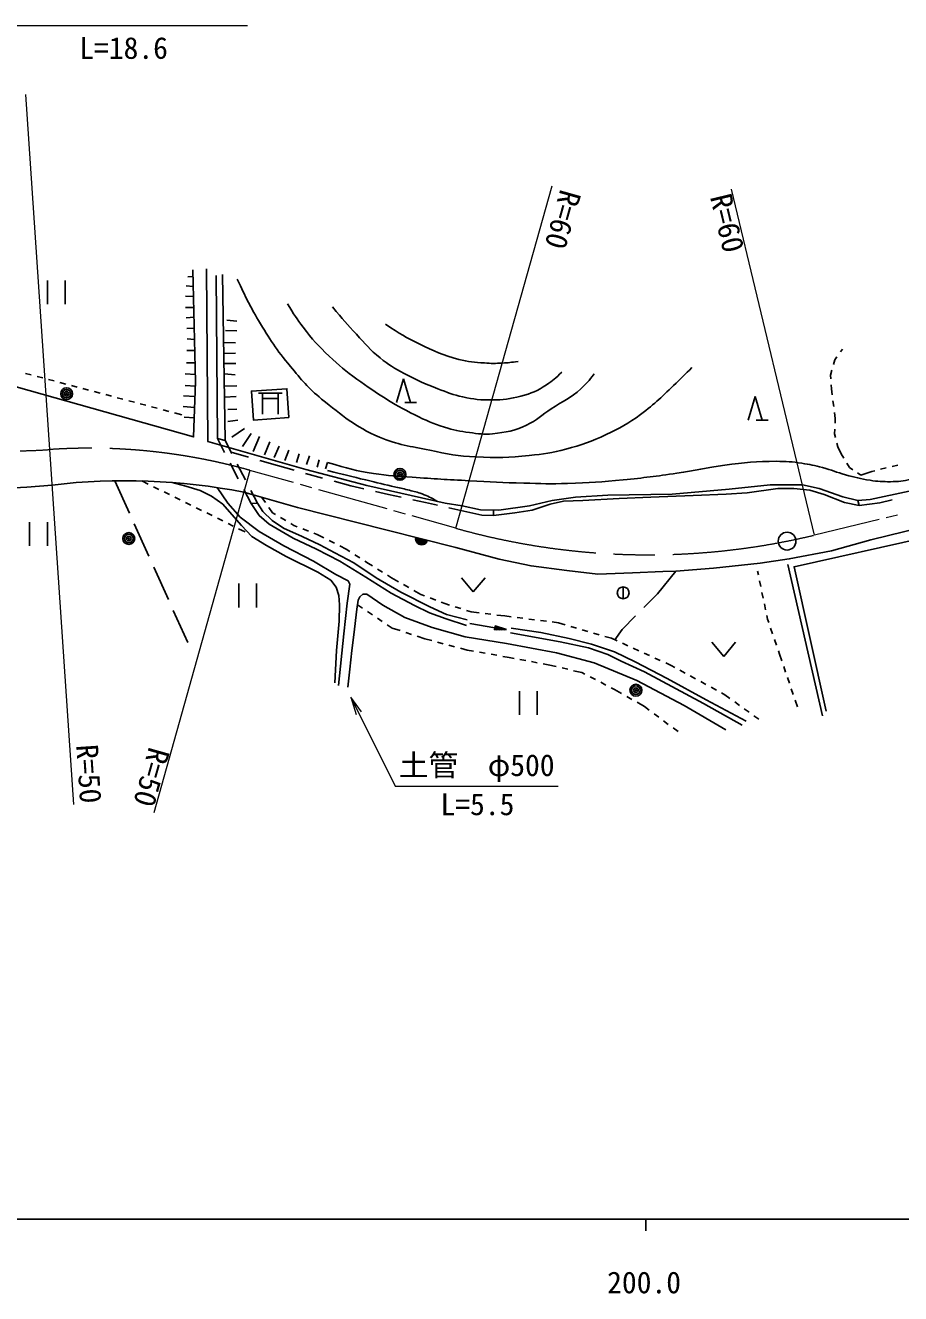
# Model space of a CAD drawing. Units: millimetres, scale not verified. Extents: x 40000 to 680000, y 20000 to 380000.
# Drawn here: x 215633 to 289494, y 198715 to 305676 of the extents above; entities that cross this region are included whole.
import ezdxf
from ezdxf.enums import TextEntityAlignment as Align

# ---------------------------------------------------------------- set-up
doc = ezdxf.new("R2010")
doc.units = ezdxf.units.MM
doc.header["$LTSCALE"] = 1000
doc.linetypes.add('CHAIN', pattern=[18.5, 12, -1.5, 3.5, -1.5])
for name, color, linetype, lineweight in [('M-BGD', 7, 'Continuous', 25), ('M-BMK', 2, 'CHAIN', 13), ('M-BMK-SRVR', 3, 'Continuous', 25), ('M-STR-HTXT', 7, 'Continuous', 13), ('M-TTL-BAND', 7, 'Continuous', 25)]:
    doc.layers.add(name, color=color, linetype=linetype, lineweight=lineweight)
doc.styles.add('ＭＳ ゴシック', font='')
doc.styles.get('ＭＳ ゴシック').set_extended_font_data('MS Gothic')

# ---------------------------------------------------------------- blocks, each defined once
blk = doc.blocks.new('open_arrow')
at = {"color": 0, "linetype": 'Continuous', "lineweight": -2}
blk.add_lwpolyline([(7.5, 1.25), (0, 0), (7.5, -1.25)], dxfattribs=at)

msp = doc.modelspace()

# ---------------------------------------------------------------- linework, layer by layer
at = {"layer": 'M-BGD'}
for p, q in [((231834, 270840), (231748, 284580)), ((232494, 270652), (232265, 284661)), ((217502, 284159), (217502, 282159)), ((219002, 284159), (219002, 282159)), ((229807, 283661), (229210, 283709)), ((229788, 284485), (229347, 284476)), ((229827, 282823), (229141, 282833)), ((229849, 281895), (229155, 281890)), ((229869, 281059), (229208, 281017)), ((233491, 280732), (232644, 280815)), ((229891, 280146), (229253, 280123)), ((229913, 279192), (229298, 279229)), ((233467, 279912), (232533, 279954)), ((229936, 278260), (229261, 278244)), ((233358, 278894), (232359, 278917)), ((284589, 278376), (284409, 278130)), ((229961, 277206), (229245, 277217)), ((233368, 278036), (232374, 278016)), ((233385, 277165), (232387, 277170)), ((283936, 277479), (283825, 277075)), ((284115, 277725), (283936, 277479)), ((215654, 276328), (216137, 276200)), ((216620, 276072), (217104, 275943)), ((229984, 276233), (229125, 276299)), ((233335, 276209), (232402, 276285)), ((283694, 276593), (283584, 276188)), ((283584, 276188), (283601, 275859)), ((217587, 275815), (218070, 275687)), ((218553, 275558), (219037, 275430)), ((219520, 275302), (220003, 275174)), ((220486, 275045), (220970, 274917)), ((229986, 275245), (229110, 275307)), ((233486, 275276), (232419, 275245)), ((246942, 273867), (247542, 275867)), ((247542, 275867), (248142, 273867)), ((283628, 275359), (283646, 275030)), ((283646, 275030), (283714, 274515)), ((221453, 274789), (221936, 274661)), ((222420, 274532), (222903, 274404)), ((223386, 274276), (223869, 274148)), ((224353, 274019), (224836, 273891)), ((229955, 274367), (228969, 274433)), ((233431, 274371), (232434, 274331)), ((235308, 274660), (237308, 274660)), ((235641, 274660), (235641, 272883)), ((235641, 274216), (236974, 274216)), ((236974, 274660), (236974, 272883)), ((247642, 273867), (248642, 273867)), ((276615, 272388), (277215, 274388)), ((277215, 274388), (277815, 272388)), ((283780, 274019), (283846, 273523)), ((225319, 273763), (225802, 273635)), ((226286, 273506), (226769, 273378)), ((227252, 273250), (227736, 273122)), ((228219, 272993), (228851, 272826)), ((229923, 273440), (228964, 273533)), ((233478, 273320), (232720, 273285)), ((283912, 273028), (283981, 272513)), ((229893, 272577), (229023, 272646)), ((233557, 272389), (232712, 272279)), ((277315, 272388), (278315, 272388)), ((283981, 272513), (283962, 272125)), ((231834, 270840), (232494, 270652)), ((231834, 270840), (232451, 269646)), ((232494, 270652), (233057, 269564)), ((234115, 271680), (233050, 270940)), ((234702, 271248), (233955, 270164)), ((235394, 271006), (234850, 269751)), ((283937, 271626), (283919, 271237)), ((283919, 271237), (283998, 270921)), ((234467, 269259), (232994, 269685)), ((236274, 270552), (235819, 269444)), ((237062, 270178), (236627, 269220)), ((237860, 269862), (237527, 268986)), ((284119, 270436), (284199, 270120)), ((284199, 270120), (284470, 269534)), ((232910, 268758), (233599, 267425)), ((233516, 268676), (234204, 267343)), ((236900, 268555), (235427, 268981)), ((238312, 268163), (236900, 268555)), ((238735, 269529), (238521, 268814)), ((239623, 269359), (239359, 268639)), ((240421, 269043), (240259, 268405)), ((241137, 268815), (240955, 268270)), ((284470, 269534), (284695, 269170)), ((284958, 268744), (285183, 268380)), ((288765, 268472), (289251, 268589)), ((240721, 267495), (239276, 267896)), ((285183, 268380), (285448, 268203)), ((285864, 267926), (286128, 267749)), ((286128, 267749), (287054, 268059)), ((287054, 268059), (287307, 268120)), ((287793, 268237), (288279, 268355)), ((223189, 267268), (224415, 264548)), ((226010, 266988), (225466, 267257)), ((226907, 266545), (226458, 266767)), ((234058, 266537), (234675, 265343)), ((234663, 266455), (235225, 265367)), ((243097, 266835), (241685, 267227)), ((244202, 266584), (243097, 266835)), ((246282, 266112), (245177, 266363)), ((227803, 266103), (227355, 266324)), ((228700, 265660), (228252, 265881)), ((229597, 265217), (229148, 265439)), ((234675, 265343), (235225, 265367)), ((235899, 265424), (235595, 265870)), ((247351, 265877), (246282, 266112)), ((249397, 265427), (248328, 265662)), ((250405, 265204), (249397, 265427)), ((286003, 265180), (285894, 265616)), ((287745, 265406), (286003, 265180)), ((288787, 265664), (287745, 265406)), ((230493, 264775), (230045, 264996)), ((231390, 264332), (230942, 264553)), ((236486, 264565), (236181, 265011)), ((236744, 264413), (236486, 264565)), ((252390, 264767), (251381, 264989)), ((254149, 264357), (252390, 264767)), ((255142, 264342), (254149, 264357)), ((215992, 263777), (215992, 261777)), ((217492, 263777), (217492, 261777)), ((224825, 263636), (226058, 260901)), ((232287, 263889), (231838, 264111)), ((233183, 263447), (232735, 263668)), ((234176, 262957), (233632, 263225)), ((237607, 263908), (237176, 264161)), ((238297, 263504), (238039, 263655)), ((238584, 263391), (238297, 263504)), ((239514, 263024), (239049, 263208)), ((240266, 262728), (239979, 262841)), ((240821, 262446), (240266, 262728)), ((241713, 261994), (241267, 262220)), ((246174, 263102), (251963, 261628)), ((242714, 261487), (242159, 261769)), ((243017, 261294), (242714, 261487)), ((243861, 260757), (243439, 261026)), ((226468, 259989), (227701, 257254)), ((244586, 260296), (244283, 260489)), ((244918, 260089), (244586, 260296)), ((282889, 247446), (279981, 260216)), ((245767, 259561), (245342, 259825)), ((246523, 259090), (246191, 259296)), ((247114, 258757), (246523, 259090)), ((252430, 259092), (253430, 257892)), ((253430, 257892), (254430, 259092)), ((270517, 259642), (268968, 257745)), ((277486, 259325), (277422, 259633)), ((233649, 258593), (233649, 256593)), ((235149, 258593), (235149, 256593)), ((247986, 258267), (247550, 258512)), ((249012, 257690), (248422, 258022)), ((266079, 258317), (266079, 257317)), ((277690, 258346), (277588, 258835)), ((277895, 257367), (277793, 257856)), ((243664, 256802), (244091, 256518)), ((249326, 257569), (249012, 257690)), ((250258, 257208), (249792, 257389)), ((251038, 256907), (250725, 257028)), ((251432, 256784), (251038, 256907)), ((268968, 257745), (267829, 256592)), ((278099, 256388), (277997, 256877)), ((228111, 256342), (229337, 253621)), ((244507, 256240), (244922, 255963)), ((245338, 255685), (245754, 255408)), ((252387, 256486), (251910, 256635)), ((253259, 256214), (252864, 256337)), ((253931, 256131), (253259, 256214)), ((254924, 256009), (254427, 256070)), ((256092, 255865), (255420, 255947)), ((256625, 255798), (256092, 255865)), ((257617, 255673), (257121, 255736)), ((267126, 255881), (265986, 254728)), ((278266, 255590), (278201, 255898)), ((246170, 255130), (246596, 254846)), ((246596, 254846), (247260, 254628)), ((253147, 255219), (255245, 254875)), ((255273, 255047), (255217, 254702)), ((256232, 254713), (255217, 254702)), ((255420, 254704), (255222, 254736)), ((255228, 254771), (255623, 254706)), ((255826, 254708), (255234, 254805)), ((255239, 254840), (256029, 254710)), ((256232, 254713), (255245, 254875)), ((255251, 254909), (256040, 254780)), ((255848, 254846), (255256, 254944)), ((255262, 254978), (255657, 254913)), ((255465, 254980), (255267, 255013)), ((256232, 254713), (255273, 255047)), ((258609, 255549), (258113, 255611)), ((259602, 255425), (259106, 255487)), ((260631, 255296), (260098, 255362)), ((261186, 255132), (260631, 255296)), ((262145, 254850), (261665, 254991)), ((263104, 254568), (262625, 254709)), ((265986, 254728), (265378, 253855)), ((278364, 255304), (278266, 255590)), ((278687, 254358), (278525, 254831)), ((247735, 254473), (248211, 254317)), ((248686, 254161), (249349, 253944)), ((249349, 253944), (249927, 253789)), ((250410, 253660), (250893, 253530)), ((264064, 254286), (263584, 254427)), ((265098, 253982), (264543, 254145)), ((265571, 253767), (265098, 253982)), ((266481, 253352), (266026, 253559)), ((273562, 253655), (274562, 252455)), ((274562, 252455), (275562, 253655)), ((279011, 253412), (278849, 253885)), ((251376, 253400), (251859, 253271)), ((252342, 253141), (252920, 252986)), ((252920, 252986), (253455, 252893)), ((253948, 252806), (254440, 252720)), ((254933, 252634), (255425, 252547)), ((255918, 252461), (256453, 252367)), ((267392, 252938), (266936, 253145)), ((268302, 252524), (267847, 252731)), ((279271, 252652), (279173, 252939)), ((279463, 252086), (279271, 252652)), ((256453, 252367), (256870, 252290)), ((257361, 252198), (257853, 252107)), ((258344, 252015), (258836, 251924)), ((259327, 251832), (259744, 251755)), ((259744, 251755), (260434, 251594)), ((260921, 251480), (261408, 251367)), ((269212, 252109), (268757, 252316)), ((270140, 251687), (269667, 251902)), ((270430, 251528), (270140, 251687)), ((279783, 251139), (279623, 251613)), ((261895, 251253), (262585, 251092)), ((262585, 251092), (262850, 250956)), ((263294, 250727), (263739, 250499)), ((271307, 251049), (270869, 251289)), ((272185, 250570), (271746, 250810)), ((273063, 250091), (272624, 250331)), ((280104, 250192), (279944, 250665)), ((257324, 249533), (257324, 247533)), ((258824, 249533), (258824, 247533)), ((264184, 250270), (264629, 250041)), ((265073, 249813), (265338, 249676)), ((265338, 249676), (265951, 249327)), ((273941, 249612), (273502, 249852)), ((274670, 249214), (274380, 249372)), ((280425, 249245), (280265, 249718)), ((266385, 249080), (266820, 248832)), ((267254, 248585), (267866, 248235)), ((267866, 248235), (268287, 247921)), ((275084, 248915), (274670, 249214)), ((275894, 248330), (275489, 248623)), ((280777, 248205), (280586, 248771)), ((268688, 247622), (269089, 247322)), ((276705, 247744), (276300, 248037)), ((277525, 247153), (277110, 247452)), ((269489, 247023), (269890, 246724)), ((270290, 246425), (270711, 246110))]:
    msp.add_line(p, q, dxfattribs=at)
for points in [[(229774, 285067), (229999, 275612), (229836, 270965), (207362, 277312)], [(230929, 285151), (231027, 270591), (239295, 268208), (244461, 266881), (251053, 265383), (252498, 265154), (254041, 264829), (255599, 264798), (258164, 265156), (260090, 265613), (262058, 265891), (264794, 266051), (270212, 266147), (275012, 266550), (278478, 266929), (281212, 266914), (282615, 266630), (284602, 265928), (285894, 265616), (286925, 265698), (290208, 266388)], [(251963, 261628), (255611, 260663), (258304, 260090), (261313, 259690), (263929, 259398), (266867, 259493), (269420, 259620), (270517, 259642), (273702, 259889), (277646, 260318), (280088, 260684), (283654, 261360), (286970, 262290), (302255, 266034), (322862, 270892), (333077, 273191)], [(241744, 250240), (241896, 252949), (242113, 255442), (242153, 256798), (242077, 257607), (241848, 258292), (241415, 258883), (240328, 259558), (237633, 260895), (235975, 261816), (234748, 262567), (233883, 263485), (232853, 264644), (232293, 265282), (231336, 265982), (230393, 266460), (229169, 266825), (228025, 267125)], [(231830, 266693), (232711, 265390), (233752, 264207), (235354, 263002), (237453, 261776), (239945, 260496), (241839, 259355), (242860, 258819), (243009, 258548), (242799, 256950), (242502, 254350), (242065, 250002)], [(286003, 265180), (284746, 265446), (283037, 266097), (281821, 266483), (280468, 266630), (279125, 266606), (276529, 266248), (274769, 266136), (271988, 266026), (268406, 265897), (265753, 265776), (262663, 265610), (261040, 265544), (259911, 265285), (258412, 264801), (256926, 264553), (255142, 264342), (255141, 264807)], [(234065, 266306), (238599, 265014), (246174, 263102)], [(234675, 265343), (235351, 264347), (236219, 263615), (238240, 262440), (240205, 261504), (242178, 260492), (244365, 259130), (246489, 257792), (248483, 256737), (249739, 256132), (251138, 255619), (252846, 255065)], [(235225, 265367), (235677, 264667), (236462, 263922), (237421, 263258), (238992, 262561), (240478, 261860), (241758, 261187), (243354, 260361), (245245, 259090), (247316, 257886), (249763, 256628), (251180, 256000), (252923, 255541)], [(283215, 247843), (280501, 260022), (291555, 262485), (293826, 252292)], [(274735, 246258), (271229, 248315), (267219, 250434), (263624, 251915), (260443, 252757), (256225, 253533), (252747, 254119), (249951, 254901), (247662, 255740), (245813, 256783), (244442, 257692), (244110, 257696), (243847, 257480), (243725, 257212), (243611, 256444), (243352, 254271), (243179, 252948), (243018, 251372), (242849, 249864)], [(276471, 246992), (273083, 248800), (269787, 250598), (267079, 251999), (265340, 252829), (263410, 253501), (261525, 253964), (259126, 254471), (256616, 254838)], [(256561, 254438), (260752, 253694), (263143, 253166), (264791, 252610), (265924, 252062), (267869, 251169), (272859, 248485), (276118, 246653)]]:
    msp.add_lwpolyline(points, dxfattribs=at)
msp.add_lwpolyline([(237870, 272593), (234875, 272393), (234712, 274828), (237707, 275028)], close=True, dxfattribs=at)
for centre, radius in [((219117, 274612), 500), ((219117, 274612), 360), ((219117, 274612), 200), ((219117, 274612), 60), ((247240, 267806), 500), ((247240, 267806), 360), ((247240, 267806), 200), ((247240, 267806), 60), ((224360, 262398), 500), ((224360, 262398), 360), ((224360, 262398), 200), ((224360, 262398), 60), ((266079, 257817), 500), ((267152, 249606), 500), ((267152, 249606), 360), ((267152, 249606), 200), ((267152, 249606), 60)]:
    msp.add_circle(centre, radius, dxfattribs=at)
for centre, radius, start, end in [((211630, 332648), 66038, 260.57723, 275.44646), ((224070, 215282), 51994, 78.91632, 96.81771), ((249068, 262365), 500, 165.71694, 345.71694), ((249068, 262365), 400, 165.71694, 345.71694), ((249068, 262365), 300, 165.71694, 345.71694), ((249068, 262365), 200, 165.71694, 345.71694), ((249068, 262365), 100, 165.71694, 345.71694)]:
    msp.add_arc(centre, radius, start, end, dxfattribs=at)
for points, knots in [([(233514, 284282), (234287, 282609), (234535, 282107), (235314, 280782), (236244, 279198), (236812, 278323), (237995, 276918), (238954, 275778), (239475, 275098), (240636, 274164), (242411, 272737), (243413, 271857), (245506, 270958), (247085, 270280), (248079, 270190), (249763, 269844), (251268, 269534), (252121, 269345), (253656, 269274), (255415, 269193), (256411, 269213), (258161, 269401), (259374, 269531), (260062, 269611), (261238, 269936), (262602, 270313), (263372, 270548), (264648, 271160), (265830, 271727), (266496, 272069), (267543, 272858), (268787, 273795), (269415, 274411), (270538, 275492), (271070, 276004), (271250, 276175), (271879, 276826)], [0, 0, 0, 0, 1, 1, 1, 2, 2, 2, 3, 3, 3, 4, 4, 4, 5, 5, 5, 6, 6, 6, 7, 7, 7, 8, 8, 8, 9, 9, 9, 10, 10, 10, 11, 11, 11, 12, 12, 12, 12]), ([(237742, 282204), (238324, 281247), (238516, 280960), (239081, 280212), (239850, 279192), (240338, 278654), (241274, 277785), (242143, 276977), (242629, 276514), (243602, 275835), (245445, 274550), (246494, 273829), (248502, 272822), (249446, 272347), (249998, 272117), (251001, 271783), (251800, 271517), (252274, 271443), (253109, 271335), (253865, 271237), (254300, 271144), (255058, 271229), (256206, 271357), (256882, 271463), (257924, 271963), (258807, 272386), (259201, 272801), (260014, 273347), (260987, 274001), (261645, 274227), (262498, 275032), (262978, 275485), (263165, 275673), (263644, 276276)], [0, 0, 0, 0, 1, 1, 1, 2, 2, 2, 3, 3, 3, 4, 4, 4, 5, 5, 5, 6, 6, 6, 7, 7, 7, 8, 8, 8, 9, 9, 9, 10, 10, 10, 11, 11, 11, 11]), ([(260901, 276429), (260370, 275900), (260158, 275723), (259616, 275359), (258846, 274843), (258338, 274648), (257442, 274411), (256515, 274167), (255967, 274101), (255008, 274084), (254042, 274066), (253495, 274149), (252548, 274340), (251701, 274511), (251254, 274721), (250447, 275029), (249304, 275465), (248674, 275746), (247593, 276319), (246758, 276762), (246299, 277043), (245560, 277633), (244702, 278319), (244322, 278820), (243570, 279620), (242745, 280499), (242485, 280815), (241543, 281946)], [0, 0, 0, 0, 1, 1, 1, 2, 2, 2, 3, 3, 3, 4, 4, 4, 5, 5, 5, 6, 6, 6, 7, 7, 7, 8, 8, 8, 9, 9, 9, 9]), ([(246030, 280463), (247313, 279631), (247719, 279376), (248873, 278812), (250129, 278197), (250858, 277875), (252208, 277508), (253030, 277284), (253519, 277274), (254368, 277202), (254957, 277152), (255292, 277162), (255882, 277195), (256405, 277224), (256590, 277247), (257216, 277334)], [0, 0, 0, 0, 1, 1, 1, 2, 2, 2, 3, 3, 3, 4, 4, 4, 5, 5, 5, 5]), ([(313591, 273810), (312701, 273434), (312439, 273318), (311673, 273079), (311006, 272872), (310614, 272821), (309941, 272633), (309081, 272392), (308617, 272196), (307752, 271975), (306862, 271747), (306354, 271656), (305455, 271465), (304383, 271237), (303780, 271125), (302707, 270904), (301380, 270631), (300632, 270501), (299312, 270202), (298308, 269974), (297742, 269859), (296754, 269571), (295928, 269329), (295477, 269154), (294661, 268878), (292978, 268307), (292083, 267828), (290359, 267399), (289700, 267235), (289312, 267201), (288634, 267193), (287962, 267185), (287583, 267213), (286918, 267309), (286096, 267426), (285645, 267559), (284843, 267772), (284075, 267976), (283670, 268177), (282901, 268376), (282222, 268552), (281838, 268644), (281144, 268750), (280319, 268876), (279847, 268907), (279012, 268910), (277303, 268915), (276343, 268812), (274648, 268589), (273062, 268381), (272193, 268138), (270611, 267906), (268846, 267648), (267854, 267520), (266079, 267350), (264254, 267176), (263227, 267098), (261394, 267040), (259952, 266993), (259142, 267033), (257700, 267069), (255899, 267114), (254892, 267175), (253093, 267271), (251213, 267370), (250160, 267429), (248283, 267574), (247004, 267673), (246281, 267684), (245014, 267880), (243475, 268119), (242924, 268297), (241137, 268815)], [0, 0, 0, 0, 1, 1, 1, 2, 2, 2, 3, 3, 3, 4, 4, 4, 5, 5, 5, 6, 6, 6, 7, 7, 7, 8, 8, 8, 9, 9, 9, 10, 10, 10, 11, 11, 11, 12, 12, 12, 13, 13, 13, 14, 14, 14, 15, 15, 15, 16, 16, 16, 17, 17, 17, 18, 18, 18, 19, 19, 19, 20, 20, 20, 21, 21, 21, 22, 22, 22, 23, 23, 23, 24, 24, 24, 24]), ([(241133, 268140), (242698, 267745), (243095, 267644), (244355, 267338), (245345, 267097), (245900, 266965), (246892, 266732), (247340, 266627), (247595, 266584), (248040, 266468), (248459, 266359), (248699, 266312), (249107, 266165), (249639, 265973), (249825, 265857), (250409, 265530)], [0, 0, 0, 0, 1, 1, 1, 2, 2, 2, 3, 3, 3, 4, 4, 4, 5, 5, 5, 5])]:
    msp.add_open_spline(points, degree=3, knots=knots, dxfattribs=at)
at = {"layer": 'M-BMK'}
for p, q in [((238269, 267113), (234583, 268149)), ((239810, 266680), (238847, 266951)), ((246163, 264895), (240387, 266518)), ((247704, 264462), (246741, 264732)), ((251967, 263264), (248281, 264300)), ((289237, 264374), (288265, 264140)), ((287681, 264000), (282228, 262689))]:
    msp.add_line(p, q, dxfattribs=at)
for centre, radius, start, end in [((214337, 319788), 50000, 255.50406, 273.8527), ((221056, 220014), 50000, 74.30281, 93.85269), ((268200, 321026), 60000, 254.30281, 283.52027)]:
    msp.add_arc(centre, radius, start, end, dxfattribs=at)
at = {"layer": 'M-BMK-SRVR'}
msp.add_circle((279911, 262180), 750, dxfattribs=at)
at = {"layer": 'M-STR-HTXT'}
for p, q in [((219712, 239969), (215680, 299833)), ((251967, 263264), (260084, 292145)), ((282228, 262689), (275214, 291857)), ((234583, 268149), (226467, 239268))]:
    msp.add_line(p, q, dxfattribs=at)
for points in [[(209318, 287083), (214367, 305676), (234367, 305676)], [(243094, 249006), (246849, 241515), (260599, 241515)]]:
    msp.add_lwpolyline(points, dxfattribs=at)
at = {"layer": 'M-TTL-BAND'}
for p, q in [((40000, 205000), (579000, 205000)), ((268000, 205000), (268000, 204000))]:
    msp.add_line(p, q, dxfattribs=at)

# ---------------------------------------------------------------- block references
at = {"layer": 'M-STR-HTXT', "xscale": 200, "yscale": 200, "rotation": 296.6}
msp.add_blockref('open_arrow', (243094, 249006), dxfattribs=at)

# ---------------------------------------------------------------- texts
at = {"layer": 'M-BGD', "style": 'ＭＳ ゴシック'}
for s, rotation, p in [('R=60', 254.303, (259588, 289685)), ('R=60', 283.52, (273446, 288662)), ('R=50', 273.853, (219545, 242454)), ('R=50', 254.303, (224876, 242656))]:
    msp.add_text(s, height=1833, rotation=rotation, dxfattribs=at).set_placement(p, align=Align.BOTTOM_CENTER)
at = {"layer": 'M-STR-HTXT', "style": 'ＭＳ ゴシック'}
for s, p in [('L=18.6', (223924, 302303)), ('土管\u3000φ500', (253724, 241815)), ('L=5.5', (253783, 238516))]:
    msp.add_text(s, height=1833, dxfattribs=at).set_placement(p, align=Align.BOTTOM_CENTER)
at = {"layer": 'M-TTL-BAND', "style": 'ＭＳ ゴシック'}
msp.add_text('200.0', height=1833, dxfattribs=at).set_placement((267844, 198195), align=Align.BOTTOM_CENTER)

doc.saveas('drawing.dxf')
